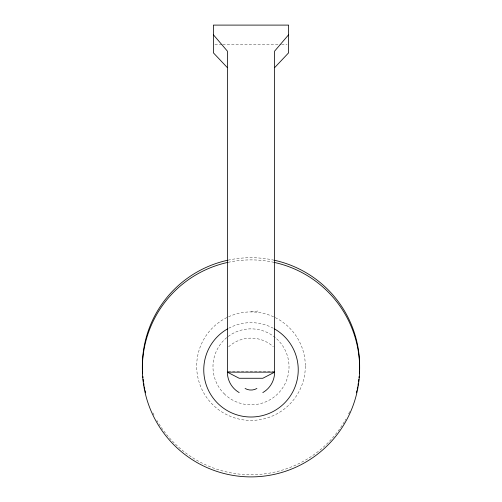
<?xml version="1.0" encoding="UTF-8"?>
<svg xmlns="http://www.w3.org/2000/svg" width="502" height="502" viewBox="0 0 502 502"><rect width="100%" height="100%" fill="white"/><g stroke="black" fill="none" stroke-linecap="round" stroke-linejoin="round"><path stroke-width="0.38" stroke-dasharray="2.51 1.88" d="M251 311.911L258.028 310.989M214.944 44.446L221.997 44.446M222.781 44.446L280.787 44.446M281.572 44.446L287.056 44.446M228.153 371.223L273.847 371.223M305.323 366.165A54.323 54.254 0 0 1 223.836 413.146A54.323 54.254 0 0 1 223.836 319.178A54.323 54.254 0 0 1 305.323 366.165L305.323 366.215M228.605 346.826A33.145 33.101 0 0 1 273.395 346.826M228.724 328.233A47.238 47.175 0 0 1 273.276 328.233M228.077 262.333A108.652 108.501 0 0 1 273.923 262.333M349.681 411.627A108.652 108.501 0 0 1 348.005 415.091M345.847 419.145A108.652 108.501 0 0 1 345.094 420.469M344.322 421.78A108.652 108.501 0 0 1 156.906 420.469M153.995 415.091A108.652 108.501 0 0 1 152.319 411.627M228.077 260.155A108.652 108.501 0 0 1 273.923 260.155M224.112 393.693A38.026 37.976 0 0 0 287.734 376.669A38.026 37.976 0 0 0 241.155 330.159A38.026 37.976 0 0 0 224.112 393.693"/><path stroke-width="0.75" d="M288.625 34.751L274.619 51.129L274.619 372.158A23.619 23.588 0 0 1 262.81 392.589M274.619 67.651L288.625 52.823L288.625 25.1L213.375 25.1L213.375 52.823L227.381 67.651M213.375 34.751L227.381 51.129L227.381 372.158A23.619 23.588 0 0 0 239.19 392.589M274.619 328.979A47.238 47.175 0 0 1 287.188 400.157A47.238 47.175 0 0 1 214.812 400.157A47.238 47.175 0 0 1 227.381 328.979M274.669 262.502A108.652 108.501 0 0 1 340.871 429.373A108.652 108.501 0 0 1 161.129 429.373A108.652 108.501 0 0 1 227.331 262.502M359.52 371.555A108.652 108.501 0 0 1 359.382 373.858M359.194 376.161A108.652 108.501 0 0 1 359.043 377.699M358.867 379.23A108.652 108.501 0 0 1 358.566 381.526M358.334 383.051A108.652 108.501 0 0 1 357.951 385.335M357.669 386.847A108.652 108.501 0 0 1 357.204 389.106M356.872 390.6A108.652 108.501 0 0 1 356.332 392.828M145.668 392.828A108.652 108.501 0 0 1 145.128 390.6M144.796 389.106A108.652 108.501 0 0 1 144.331 386.847M144.049 385.335A108.652 108.501 0 0 1 143.666 383.051M143.434 381.526A108.652 108.501 0 0 1 143.133 379.23M142.957 377.699A108.652 108.501 0 0 1 142.806 376.161M142.618 373.858A108.652 108.501 0 0 1 142.48 371.555M142.417 370.024A108.652 108.501 0 0 1 227.331 260.318M274.669 260.318A108.652 108.501 0 0 1 359.583 370.024M256.905 388.479A11.81 11.791 0 0 1 245.095 388.479M274.619 372.158L262.81 378.27L239.19 378.27L227.381 372.158L274.619 372.158"/></g></svg>
